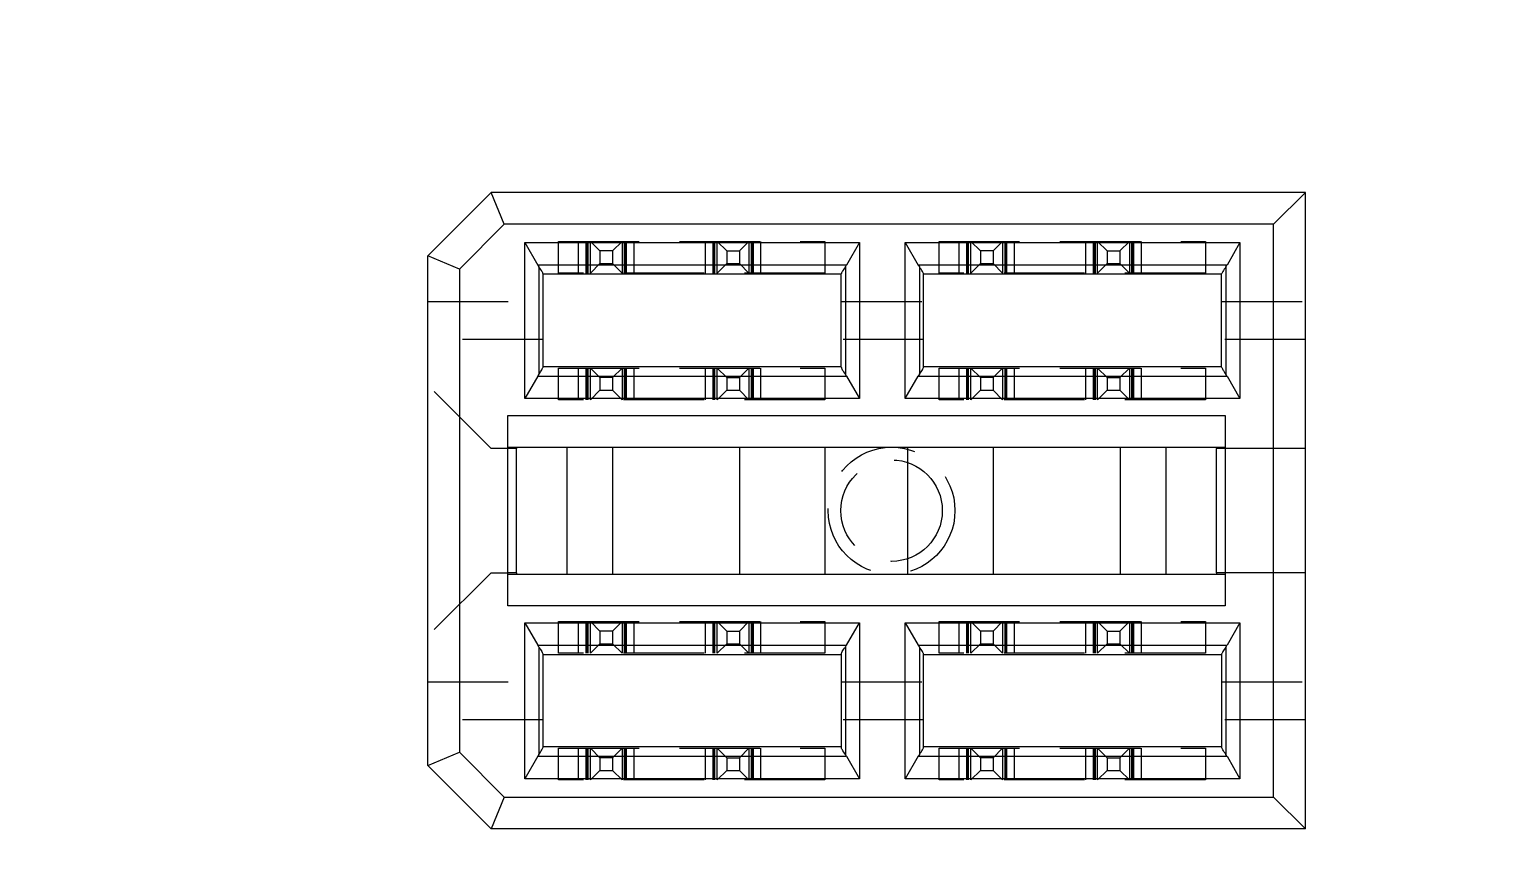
# Model space of a CAD drawing. Header units: millimetres. Extents: x -64 to 530, y -86 to 334.
# Drawn here: x 91.24 to 114.57, y 206.79 to 219.68 of the extents above; entities that cross this region are included whole.
import ezdxf

# ---------------------------------------------------------------- set-up
doc = ezdxf.new("R2010")
doc.units = ezdxf.units.MM
doc.header["$PDSIZE"] = -1
doc.linetypes.add('HIDDEN', pattern=[1.905, 1.27, -0.635])
doc.dimstyles.new('ISO-25', dxfattribs={"dimtxt": 2.5, "dimasz": 2.5, "dimexe": 1.25, "dimexo": 0.625, "dimtad": 1, "dimtxsty": 'Standard', "dimcen": 2.5, "dimadec": 0, "dimazin": 0, "dimtfac": 1, "dimtmove": 0, "dimatfit": 3, "dimfxl": 0, "dimarcsym": 0})

# ---------------------------------------------------------------- blocks, each defined once
blk = doc.blocks.new('*D35')
at = {"color": 0, "lineweight": -2}
for p, q in [((437.684, 297.079), (437.684, 315.579)), ((431.8, 293.079), (437.684, 297.079)), ((431.8, 279.9), (431.8, 293.079))]:
    blk.add_line(p, q, dxfattribs=at)
at = {"layer": 'Defpoints', "color": 0}
for p in [(437.684, 301.079), (431.8, 279.4), (0, 0)]:
    blk.add_point(p, dxfattribs=at)
at = {"color": 0, "insert": (435.434, 308.579), "char_height": 3, "attachment_point": 5, "rotation": 90}
blk.add_mtext('431,80', dxfattribs=at)
blk = doc.blocks.new('*D37')
at = {"color": 0, "lineweight": -2}
for p, q in [((135.317, 293.03), (135.317, 311.53)), ((135.9, 289.03), (135.317, 293.03)), ((135.9, 279.97), (135.9, 289.03))]:
    blk.add_line(p, q, dxfattribs=at)
at = {"layer": 'Defpoints', "color": 0}
for p in [(135.317, 297.03), (135.9, 279.47), (0, 0)]:
    blk.add_point(p, dxfattribs=at)
at = {"color": 0, "insert": (133.067, 304.53), "char_height": 3, "attachment_point": 5, "rotation": 90}
blk.add_mtext('135,90', dxfattribs=at)
blk = doc.blocks.new('*D38')
at = {"color": 0, "lineweight": -2}
for p, q in [((162.289, 289.755), (162.289, 308.755)), ((165.75, 285.755), (162.289, 289.755)), ((165.75, 274.9), (165.75, 285.755))]:
    blk.add_line(p, q, dxfattribs=at)
at = {"layer": 'Defpoints', "color": 0}
for p in [(162.289, 293.755), (165.75, 274.4), (0, 0)]:
    blk.add_point(p, dxfattribs=at)
at = {"color": 0, "insert": (160.039, 301.505), "char_height": 3, "attachment_point": 5, "rotation": 90}
blk.add_mtext('165,75', dxfattribs=at)
blk = doc.blocks.new('*D39')
at = {"color": 0, "lineweight": -2}
for p, q in [((125.6, 265.32), (129.1, 265.32)), ((129.1, 265.32), (130.828, 263.455)), ((130.828, 263.455), (150.828, 263.455))]:
    blk.add_line(p, q, dxfattribs=at)
at = {"layer": 'Defpoints', "color": 0}
for p in [(125.1, 265.32), (134.828, 263.455), (0, 0)]:
    blk.add_point(p, dxfattribs=at)
at = {"color": 0, "insert": (143.078, 265.705), "char_height": 3, "attachment_point": 5}
blk.add_mtext('265,32', dxfattribs=at)
blk = doc.blocks.new('*D40')
at = {"color": 0, "lineweight": -2}
for p, q in [((118.77, 293.984), (118.77, 311.484)), ((125.1, 289.984), (118.77, 293.984)), ((125.1, 265.82), (125.1, 289.984))]:
    blk.add_line(p, q, dxfattribs=at)
at = {"layer": 'Defpoints', "color": 0}
for p in [(118.77, 297.984), (125.1, 265.32), (0, 0)]:
    blk.add_point(p, dxfattribs=at)
at = {"color": 0, "insert": (116.52, 304.984), "char_height": 3, "attachment_point": 5, "rotation": 90}
blk.add_mtext('125,10', dxfattribs=at)
blk = doc.blocks.new('*D41')
at = {"color": 0, "lineweight": -2}
for p, q in [((191.371, 292.073), (191.371, 310.573)), ((199.07, 288.073), (191.371, 292.073)), ((199.07, 265.82), (199.07, 288.073))]:
    blk.add_line(p, q, dxfattribs=at)
at = {"layer": 'Defpoints', "color": 0}
for p in [(191.371, 296.073), (199.07, 265.32), (0, 0)]:
    blk.add_point(p, dxfattribs=at)
at = {"color": 0, "insert": (189.121, 303.573), "char_height": 3, "attachment_point": 5, "rotation": 90}
blk.add_mtext('199,07', dxfattribs=at)
blk = doc.blocks.new('*D42')
at = {"color": 0, "lineweight": -2}
for p, q in [((193.497, 265.32), (189.497, 263.066)), ((198.57, 265.32), (193.497, 265.32)), ((189.497, 263.066), (169.497, 263.066))]:
    blk.add_line(p, q, dxfattribs=at)
at = {"layer": 'Defpoints', "color": 0}
for p in [(199.07, 265.32), (185.497, 263.066), (0, 0)]:
    blk.add_point(p, dxfattribs=at)
at = {"color": 0, "insert": (177.247, 265.316), "char_height": 3, "attachment_point": 5}
blk.add_mtext('265,32', dxfattribs=at)
blk = doc.blocks.new('*D43')
at = {"color": 0, "lineweight": -2}
for p, q in [((280.31, 293.54), (280.31, 313.54)), ((285.75, 289.54), (280.31, 293.54)), ((285.75, 274.9), (285.75, 289.54))]:
    blk.add_line(p, q, dxfattribs=at)
at = {"layer": 'Defpoints', "color": 0}
for p in [(280.31, 297.54), (285.75, 274.4), (0, 0)]:
    blk.add_point(p, dxfattribs=at)
at = {"color": 0, "insert": (278.06, 305.79), "char_height": 3, "attachment_point": 5, "rotation": 90}
blk.add_mtext('285,75', dxfattribs=at)
blk = doc.blocks.new('*D44')
at = {"color": 0, "lineweight": -2}
for p, q in [((298.633, 293.447), (298.633, 312.947)), ((293.9, 289.447), (298.633, 293.447)), ((293.9, 279.9), (293.9, 289.447))]:
    blk.add_line(p, q, dxfattribs=at)
at = {"layer": 'Defpoints', "color": 0}
for p in [(298.633, 297.447), (293.9, 279.4), (0, 0)]:
    blk.add_point(p, dxfattribs=at)
at = {"color": 0, "insert": (296.383, 305.447), "char_height": 3, "attachment_point": 5, "rotation": 90}
blk.add_mtext('293,90', dxfattribs=at)
blk = doc.blocks.new('*D45')
at = {"color": 0, "lineweight": -2}
blk.add_line((285.25, 274.4), (252.388, 274.4), dxfattribs=at)
at = {"layer": 'Defpoints', "color": 0}
for p in [(267.888, 274.4), (285.75, 274.4), (0, 0)]:
    blk.add_point(p, dxfattribs=at)
at = {"color": 0, "insert": (259.888, 276.65), "char_height": 3, "attachment_point": 5}
blk.add_mtext('274,40', dxfattribs=at)
blk = doc.blocks.new('*D46')
at = {"color": 0, "lineweight": -2}
for p, q in [((273.06, 264.82), (273.06, 254.53)), ((273.06, 254.53), (277.95, 250.53)), ((277.95, 250.53), (277.95, 231.03))]:
    blk.add_line(p, q, dxfattribs=at)
at = {"layer": 'Defpoints', "color": 0}
for p in [(273.06, 265.32), (277.95, 246.53), (0, 0)]:
    blk.add_point(p, dxfattribs=at)
at = {"color": 0, "insert": (275.7, 238.53), "char_height": 3, "attachment_point": 5, "rotation": 90}
blk.add_mtext('273,06', dxfattribs=at)
blk = doc.blocks.new('*D47')
at = {"color": 0, "lineweight": -2}
for p, q in [((260.93, 266.76), (240.93, 266.76)), ((264.93, 265.32), (260.93, 266.76)), ((272.56, 265.32), (264.93, 265.32))]:
    blk.add_line(p, q, dxfattribs=at)
at = {"layer": 'Defpoints', "color": 0}
for p in [(256.93, 266.76), (273.06, 265.32), (0, 0)]:
    blk.add_point(p, dxfattribs=at)
at = {"color": 0, "insert": (248.68, 269.01), "char_height": 3, "attachment_point": 5}
blk.add_mtext('265,32', dxfattribs=at)
blk = doc.blocks.new('*D48')
at = {"color": 0, "lineweight": -2}
for p, q in [((355.301, 295.339), (355.301, 315.339)), ((359.73, 291.339), (355.301, 295.339)), ((359.73, 265.82), (359.73, 291.339))]:
    blk.add_line(p, q, dxfattribs=at)
at = {"layer": 'Defpoints', "color": 0}
for p in [(355.301, 299.339), (359.73, 265.32), (0, 0)]:
    blk.add_point(p, dxfattribs=at)
at = {"color": 0, "insert": (353.051, 307.589), "char_height": 3, "attachment_point": 5, "rotation": 90}
blk.add_mtext('359,73', dxfattribs=at)
blk = doc.blocks.new('*D49')
at = {"color": 0, "lineweight": -2}
for p, q in [((349.375, 265.32), (345.375, 260.541)), ((359.23, 265.32), (349.375, 265.32)), ((345.375, 260.541), (325.375, 260.541))]:
    blk.add_line(p, q, dxfattribs=at)
at = {"layer": 'Defpoints', "color": 0}
for p in [(359.73, 265.32), (341.375, 260.541), (0, 0)]:
    blk.add_point(p, dxfattribs=at)
at = {"color": 0, "insert": (333.125, 262.791), "char_height": 3, "attachment_point": 5}
blk.add_mtext('265,32', dxfattribs=at)
blk = doc.blocks.new('*D50')
at = {"color": 0, "lineweight": -2}
for p, q in [((411.281, 297.743), (411.281, 316.243)), ((415.9, 293.743), (411.281, 297.743)), ((415.9, 279.97), (415.9, 293.743))]:
    blk.add_line(p, q, dxfattribs=at)
at = {"layer": 'Defpoints', "color": 0}
for p in [(411.281, 301.743), (415.9, 279.47), (0, 0)]:
    blk.add_point(p, dxfattribs=at)
at = {"color": 0, "insert": (409.031, 309.243), "char_height": 3, "attachment_point": 5, "rotation": 90}
blk.add_mtext('415,90', dxfattribs=at)
blk = doc.blocks.new('*D51')
at = {"color": 0, "lineweight": -2}
for p, q in [((441.42, 274.4), (445.42, 275.871)), ((445.42, 275.871), (464.92, 275.871)), ((425.95, 274.4), (441.42, 274.4))]:
    blk.add_line(p, q, dxfattribs=at)
at = {"layer": 'Defpoints', "color": 0}
for p in [(449.42, 275.871), (425.45, 274.4), (0, 0)]:
    blk.add_point(p, dxfattribs=at)
at = {"color": 0, "insert": (457.42, 278.121), "char_height": 3, "attachment_point": 5}
blk.add_mtext('274,40', dxfattribs=at)
blk = doc.blocks.new('*D52')
at = {"color": 0, "lineweight": -2}
for p, q in [((423.283, 294.998), (423.283, 314.998)), ((425.45, 290.998), (423.283, 294.998)), ((425.45, 274.9), (425.45, 290.998))]:
    blk.add_line(p, q, dxfattribs=at)
at = {"layer": 'Defpoints', "color": 0}
for p in [(423.283, 298.998), (425.45, 274.4), (0, 0)]:
    blk.add_point(p, dxfattribs=at)
at = {"color": 0, "insert": (421.033, 307.248), "char_height": 3, "attachment_point": 5, "rotation": 90}
blk.add_mtext('425,45', dxfattribs=at)
blk = doc.blocks.new('*D56')
at = {"color": 0, "lineweight": -2}
for p, q in [((437.803, 215.414), (437.803, 235.414)), ((425.43, 211.414), (437.803, 215.414)), ((425.43, 198.55), (425.43, 211.414))]:
    blk.add_line(p, q, dxfattribs=at)
at = {"layer": 'Defpoints', "color": 0}
for p in [(437.803, 219.414), (425.43, 198.05), (0, 0)]:
    blk.add_point(p, dxfattribs=at)
at = {"color": 0, "insert": (435.553, 227.664), "char_height": 3, "attachment_point": 5, "rotation": 90}
blk.add_mtext('425,43', dxfattribs=at)
blk = doc.blocks.new('*D73')
at = {"color": 0, "lineweight": -2}
for p, q in [((142.392, 292.375), (142.392, 310.875)), ((139.399, 288.375), (142.392, 292.375)), ((139.399, 279.9), (139.399, 288.375))]:
    blk.add_line(p, q, dxfattribs=at)
at = {"layer": 'Defpoints', "color": 0}
for p in [(142.392, 296.375), (139.399, 279.4), (0, 0)]:
    blk.add_point(p, dxfattribs=at)
at = {"color": 0, "insert": (140.142, 303.875), "char_height": 3, "attachment_point": 5, "rotation": 90}
blk.add_mtext('139,40', dxfattribs=at)
blk = doc.blocks.new('*D74')
at = {"color": 0, "lineweight": -2}
for p, q in [((127.722, 293.03), (127.722, 311.53)), ((132.401, 289.03), (127.722, 293.03)), ((132.401, 279.9), (132.401, 289.03))]:
    blk.add_line(p, q, dxfattribs=at)
at = {"layer": 'Defpoints', "color": 0}
for p in [(127.722, 297.03), (132.401, 279.4), (0, 0)]:
    blk.add_point(p, dxfattribs=at)
at = {"color": 0, "insert": (125.472, 304.53), "char_height": 3, "attachment_point": 5, "rotation": 90}
blk.add_mtext('132,40', dxfattribs=at)
blk = doc.blocks.new('*D75')
at = {"color": 0, "lineweight": -2}
for p, q in [((288.794, 294.16), (288.794, 313.16)), ((290.401, 290.16), (288.794, 294.16)), ((290.401, 279.9), (290.401, 290.16))]:
    blk.add_line(p, q, dxfattribs=at)
at = {"layer": 'Defpoints', "color": 0}
for p in [(288.794, 298.16), (290.401, 279.4), (0, 0)]:
    blk.add_point(p, dxfattribs=at)
at = {"color": 0, "insert": (286.544, 305.91), "char_height": 3, "attachment_point": 5, "rotation": 90}
blk.add_mtext('290,40', dxfattribs=at)
blk = doc.blocks.new('*D76')
at = {"color": 0, "lineweight": -2}
for p, q in [((306.252, 292.611), (306.252, 312.111)), ((297.399, 288.611), (306.252, 292.611)), ((297.399, 279.9), (297.399, 288.611))]:
    blk.add_line(p, q, dxfattribs=at)
at = {"layer": 'Defpoints', "color": 0}
for p in [(306.252, 296.611), (297.399, 279.4), (0, 0)]:
    blk.add_point(p, dxfattribs=at)
at = {"color": 0, "insert": (304.002, 304.611), "char_height": 3, "attachment_point": 5, "rotation": 90}
blk.add_mtext('297,40', dxfattribs=at)
blk = doc.blocks.new('*D77')
at = {"color": 0, "lineweight": -2}
for p, q in [((404.526, 297.682), (404.526, 316.182)), ((412.401, 293.682), (404.526, 297.682)), ((412.401, 279.9), (412.401, 293.682))]:
    blk.add_line(p, q, dxfattribs=at)
at = {"layer": 'Defpoints', "color": 0}
for p in [(404.526, 301.682), (412.401, 279.4), (0, 0)]:
    blk.add_point(p, dxfattribs=at)
at = {"color": 0, "insert": (402.276, 309.182), "char_height": 3, "attachment_point": 5, "rotation": 90}
blk.add_mtext('412,40', dxfattribs=at)
blk = doc.blocks.new('*D78')
at = {"color": 0, "lineweight": -2}
for p, q in [((417.265, 297.291), (417.265, 315.791)), ((419.399, 293.291), (417.265, 297.291)), ((419.399, 279.9), (419.399, 293.291))]:
    blk.add_line(p, q, dxfattribs=at)
at = {"layer": 'Defpoints', "color": 0}
for p in [(417.265, 301.291), (419.399, 279.4), (0, 0)]:
    blk.add_point(p, dxfattribs=at)
at = {"color": 0, "insert": (415.015, 308.791), "char_height": 3, "attachment_point": 5, "rotation": 90}
blk.add_mtext('419,40', dxfattribs=at)
blk = doc.blocks.new('*D118')
at = {"color": 0, "lineweight": -2}
for p, q in [((389.587, 199.576), (389.587, 219.576)), ((394.242, 195.576), (389.587, 199.576)), ((394.242, 191.725), (394.242, 195.576))]:
    blk.add_line(p, q, dxfattribs=at)
at = {"layer": 'Defpoints', "color": 0}
for p in [(389.587, 203.576), (394.242, 191.225), (0, 0)]:
    blk.add_point(p, dxfattribs=at)
at = {"color": 0, "insert": (387.337, 211.826), "char_height": 3, "attachment_point": 5, "rotation": 90}
blk.add_mtext('394,24', dxfattribs=at)
blk = doc.blocks.new('*D119')
at = {"color": 0, "lineweight": -2}
for p, q in [((393.843, 235.159), (393.843, 254.159)), ((396, 231.159), (393.843, 235.159)), ((396, 225.095), (396, 231.159))]:
    blk.add_line(p, q, dxfattribs=at)
at = {"layer": 'Defpoints', "color": 0}
for p in [(393.843, 239.159), (396, 224.595), (0, 0)]:
    blk.add_point(p, dxfattribs=at)
at = {"color": 0, "insert": (391.593, 246.909), "char_height": 3, "attachment_point": 5, "rotation": 90}
blk.add_mtext('396,00', dxfattribs=at)
blk = doc.blocks.new('*D120')
at = {"color": 0, "lineweight": -2}
for p, q in [((372.602, 236.309), (372.602, 255.809)), ((373.5, 232.309), (372.602, 236.309)), ((373.5, 225.095), (373.5, 232.309))]:
    blk.add_line(p, q, dxfattribs=at)
at = {"layer": 'Defpoints', "color": 0}
for p in [(372.602, 240.309), (373.5, 224.595), (0, 0)]:
    blk.add_point(p, dxfattribs=at)
at = {"color": 0, "insert": (370.352, 248.309), "char_height": 3, "attachment_point": 5, "rotation": 90}
blk.add_mtext('373,50', dxfattribs=at)
blk = doc.blocks.new('*D121')
at = {"color": 0, "lineweight": -2}
for p, q in [((345.579, 237.414), (345.579, 256.414)), ((349.175, 233.414), (345.579, 237.414)), ((349.175, 225.095), (349.175, 233.414))]:
    blk.add_line(p, q, dxfattribs=at)
at = {"layer": 'Defpoints', "color": 0}
for p in [(345.579, 241.414), (349.175, 224.595), (0, 0)]:
    blk.add_point(p, dxfattribs=at)
at = {"color": 0, "insert": (343.329, 249.164), "char_height": 3, "attachment_point": 5, "rotation": 90}
blk.add_mtext('349,18', dxfattribs=at)
blk = doc.blocks.new('*D122')
at = {"color": 0, "lineweight": -2}
for p, q in [((325.674, 236.995), (325.674, 256.995)), ((328.855, 232.995), (325.674, 236.995)), ((328.855, 225.095), (328.855, 232.995))]:
    blk.add_line(p, q, dxfattribs=at)
at = {"layer": 'Defpoints', "color": 0}
for p in [(325.674, 240.995), (328.855, 224.595), (0, 0)]:
    blk.add_point(p, dxfattribs=at)
at = {"color": 0, "insert": (323.424, 249.245), "char_height": 3, "attachment_point": 5, "rotation": 90}
blk.add_mtext('328,86', dxfattribs=at)
blk = doc.blocks.new('*D123')
at = {"color": 0, "lineweight": -2}
for p, q in [((304.85, 235.076), (304.85, 254.576)), ((308.535, 231.076), (304.85, 235.076)), ((308.535, 225.095), (308.535, 231.076))]:
    blk.add_line(p, q, dxfattribs=at)
at = {"layer": 'Defpoints', "color": 0}
for p in [(304.85, 239.076), (308.535, 224.595), (0, 0)]:
    blk.add_point(p, dxfattribs=at)
at = {"color": 0, "insert": (302.6, 247.076), "char_height": 3, "attachment_point": 5, "rotation": 90}
blk.add_mtext('308,54', dxfattribs=at)
blk = doc.blocks.new('*D124')
at = {"color": 0, "lineweight": -2}
for p, q in [((286.103, 233.369), (286.103, 253.369)), ((288.215, 229.369), (286.103, 233.369)), ((288.215, 225.095), (288.215, 229.369))]:
    blk.add_line(p, q, dxfattribs=at)
at = {"layer": 'Defpoints', "color": 0}
for p in [(286.103, 237.369), (288.215, 224.595), (0, 0)]:
    blk.add_point(p, dxfattribs=at)
at = {"color": 0, "insert": (283.853, 245.619), "char_height": 3, "attachment_point": 5, "rotation": 90}
blk.add_mtext('288,22', dxfattribs=at)
blk = doc.blocks.new('*D125')
at = {"color": 0, "lineweight": -2}
for p, q in [((263.907, 234.454), (263.907, 253.954)), ((267.895, 230.454), (263.907, 234.454)), ((267.895, 225.095), (267.895, 230.454))]:
    blk.add_line(p, q, dxfattribs=at)
at = {"layer": 'Defpoints', "color": 0}
for p in [(263.907, 238.454), (267.895, 224.595), (0, 0)]:
    blk.add_point(p, dxfattribs=at)
at = {"color": 0, "insert": (261.657, 246.454), "char_height": 3, "attachment_point": 5, "rotation": 90}
blk.add_mtext('267,90', dxfattribs=at)
blk = doc.blocks.new('*D126')
at = {"color": 0, "lineweight": -2}
for p, q in [((243.782, 232.451), (243.782, 252.451)), ((247.575, 228.595), (243.782, 232.451)), ((247.575, 225.095), (247.575, 228.595))]:
    blk.add_line(p, q, dxfattribs=at)
at = {"layer": 'Defpoints', "color": 0}
for p in [(243.782, 236.451), (247.575, 224.595), (0, 0)]:
    blk.add_point(p, dxfattribs=at)
at = {"color": 0, "insert": (241.532, 244.701), "char_height": 3, "attachment_point": 5, "rotation": 90}
blk.add_mtext('247,58', dxfattribs=at)
blk = doc.blocks.new('*D127')
at = {"color": 0, "lineweight": -2}
for p, q in [((222.023, 234.703), (222.023, 254.703)), ((227.255, 230.703), (222.023, 234.703)), ((227.255, 225.095), (227.255, 230.703))]:
    blk.add_line(p, q, dxfattribs=at)
at = {"layer": 'Defpoints', "color": 0}
for p in [(222.023, 238.703), (227.255, 224.595), (0, 0)]:
    blk.add_point(p, dxfattribs=at)
at = {"color": 0, "insert": (219.773, 246.953), "char_height": 3, "attachment_point": 5, "rotation": 90}
blk.add_mtext('227,26', dxfattribs=at)
blk = doc.blocks.new('*D128')
at = {"color": 0, "lineweight": -2}
for p, q in [((203.028, 233.99), (203.028, 253.49)), ((206.946, 229.99), (203.028, 233.99)), ((206.946, 225.095), (206.946, 229.99))]:
    blk.add_line(p, q, dxfattribs=at)
at = {"layer": 'Defpoints', "color": 0}
for p in [(203.028, 237.99), (206.946, 224.595), (0, 0)]:
    blk.add_point(p, dxfattribs=at)
at = {"color": 0, "insert": (200.778, 245.99), "char_height": 3, "attachment_point": 5, "rotation": 90}
blk.add_mtext('206,95', dxfattribs=at)
blk = doc.blocks.new('*D129')
at = {"color": 0, "lineweight": -2}
for p, q in [((182.809, 235.614), (182.809, 254.614)), ((186.615, 231.614), (182.809, 235.614)), ((186.615, 225.095), (186.615, 231.614))]:
    blk.add_line(p, q, dxfattribs=at)
at = {"layer": 'Defpoints', "color": 0}
for p in [(182.809, 239.614), (186.615, 224.595), (0, 0)]:
    blk.add_point(p, dxfattribs=at)
at = {"color": 0, "insert": (180.559, 247.364), "char_height": 3, "attachment_point": 5, "rotation": 90}
blk.add_mtext('186,62', dxfattribs=at)
blk = doc.blocks.new('*D130')
at = {"color": 0, "lineweight": -2}
for p, q in [((163.921, 235.803), (163.921, 254.303)), ((166.295, 231.803), (163.921, 235.803)), ((166.295, 225.095), (166.295, 231.803))]:
    blk.add_line(p, q, dxfattribs=at)
at = {"layer": 'Defpoints', "color": 0}
for p in [(163.921, 239.803), (166.295, 224.595), (0, 0)]:
    blk.add_point(p, dxfattribs=at)
at = {"color": 0, "insert": (161.671, 247.303), "char_height": 3, "attachment_point": 5, "rotation": 90}
blk.add_mtext('166,30', dxfattribs=at)
blk = doc.blocks.new('*D131')
at = {"color": 0, "lineweight": -2}
for p, q in [((142.732, 235.75), (142.732, 254.75)), ((145.975, 231.75), (142.732, 235.75)), ((145.975, 225.095), (145.975, 231.75))]:
    blk.add_line(p, q, dxfattribs=at)
at = {"layer": 'Defpoints', "color": 0}
for p in [(142.732, 239.75), (145.975, 224.595), (0, 0)]:
    blk.add_point(p, dxfattribs=at)
at = {"color": 0, "insert": (140.482, 247.5), "char_height": 3, "attachment_point": 5, "rotation": 90}
blk.add_mtext('145,98', dxfattribs=at)
blk = doc.blocks.new('*D132')
at = {"color": 0, "lineweight": -2}
for p, q in [((123.609, 234.366), (123.609, 253.366)), ((125.655, 230.366), (123.609, 234.366)), ((125.655, 225.095), (125.655, 230.366))]:
    blk.add_line(p, q, dxfattribs=at)
at = {"layer": 'Defpoints', "color": 0}
for p in [(123.609, 238.366), (125.655, 224.595), (0, 0)]:
    blk.add_point(p, dxfattribs=at)
at = {"color": 0, "insert": (121.359, 246.116), "char_height": 3, "attachment_point": 5, "rotation": 90}
blk.add_mtext('125,66', dxfattribs=at)
blk = doc.blocks.new('*D133')
at = {"color": 0, "lineweight": -2}
for p, q in [((101.965, 233.775), (101.965, 252.275)), ((105.335, 229.775), (101.965, 233.775)), ((105.335, 225.095), (105.335, 229.775))]:
    blk.add_line(p, q, dxfattribs=at)
at = {"layer": 'Defpoints', "color": 0}
for p in [(101.965, 237.775), (105.335, 224.595), (0, 0)]:
    blk.add_point(p, dxfattribs=at)
at = {"color": 0, "insert": (99.715, 245.275), "char_height": 3, "attachment_point": 5, "rotation": 90}
blk.add_mtext('105,34', dxfattribs=at)
blk = doc.blocks.new('*D142')
at = {"color": 0, "lineweight": -2}
for p, q in [((401.115, 224.595), (405.115, 228.426)), ((405.115, 228.426), (425.115, 228.426)), ((396.5, 224.595), (401.115, 224.595))]:
    blk.add_line(p, q, dxfattribs=at)
at = {"layer": 'Defpoints', "color": 0}
for p in [(409.115, 228.426), (396, 224.595), (0, 0)]:
    blk.add_point(p, dxfattribs=at)
at = {"color": 0, "insert": (417.365, 230.676), "char_height": 3, "attachment_point": 5}
blk.add_mtext('224,59', dxfattribs=at)
blk = doc.blocks.new('*D143')
at = {"color": 0, "lineweight": -2}
blk.add_line((166.25, 274.4), (193.07, 274.4), dxfattribs=at)
at = {"layer": 'Defpoints', "color": 0}
for p in [(165.75, 274.4), (177.57, 274.4), (0, 0)]:
    blk.add_point(p, dxfattribs=at)
at = {"color": 0, "insert": (185.57, 276.65), "char_height": 3, "attachment_point": 5}
blk.add_mtext('274,40', dxfattribs=at)

msp = doc.modelspace()

# ---------------------------------------------------------------- linework, layer by layer
at = {"color": 7, "linetype": 'Continuous', "lineweight": 15}
for p, q in [((98.515, 217.11), (97.515, 216.11)), ((98.722, 216.61), (98.515, 217.11)), ((111.355, 217.11), (98.515, 217.11)), ((111.355, 217.11), (110.855, 216.61)), ((111.355, 207.07), (111.355, 217.11)), ((98.015, 215.903), (98.722, 216.61)), ((110.855, 216.61), (98.722, 216.61)), ((110.855, 207.57), (110.855, 216.61)), ((99.046, 213.86), (99.046, 216.32)), ((99.046, 216.32), (99.25, 215.966)), ((99.046, 216.32), (104.324, 216.32)), ((104.324, 216.32), (104.12, 215.966)), ((104.324, 216.32), (104.324, 213.86)), ((105.046, 216.32), (110.324, 216.32)), ((105.046, 213.86), (105.046, 216.32)), ((105.046, 216.32), (105.25, 215.966)), ((110.324, 216.32), (110.12, 215.966)), ((110.324, 216.32), (110.324, 213.86)), ((97.515, 208.07), (97.515, 216.11)), ((98.015, 215.903), (97.515, 216.11)), ((98.015, 215.903), (98.015, 208.277)), ((104.12, 215.966), (99.25, 215.966)), ((99.268, 215.938), (99.268, 214.242)), ((104.102, 215.938), (104.102, 214.242)), ((110.12, 215.966), (105.25, 215.966)), ((105.268, 215.938), (105.268, 214.242)), ((110.102, 215.938), (110.102, 214.242)), ((99.335, 214.355), (99.335, 215.825)), ((104.035, 215.82), (99.335, 215.82)), ((104.035, 214.355), (104.035, 215.825)), ((105.335, 214.355), (105.335, 215.825)), ((110.035, 215.82), (105.335, 215.82)), ((110.035, 214.355), (110.035, 215.825)), ((104.035, 214.36), (99.335, 214.36)), ((110.035, 214.36), (105.335, 214.36)), ((99.25, 214.214), (99.046, 213.86)), ((99.25, 214.214), (104.12, 214.214)), ((104.12, 214.214), (104.324, 213.86)), ((105.046, 213.86), (105.25, 214.214)), ((105.25, 214.214), (110.12, 214.214)), ((110.12, 214.214), (110.324, 213.86)), ((104.324, 213.86), (99.046, 213.86)), ((110.324, 213.86), (105.046, 213.86)), ((98.779, 213.59), (110.091, 213.59)), ((98.779, 210.59), (98.779, 213.59)), ((110.091, 213.59), (110.091, 210.59)), ((98.779, 213.09), (110.091, 213.09)), ((98.915, 213.07), (98.779, 213.07)), ((98.915, 213.09), (98.915, 213.07)), ((98.915, 211.11), (98.915, 213.07)), ((99.715, 211.09), (99.715, 213.09)), ((100.435, 211.09), (100.435, 213.09)), ((102.435, 211.09), (102.435, 213.09)), ((103.785, 211.09), (103.785, 213.09)), ((105.085, 211.09), (105.085, 213.09)), ((106.435, 211.09), (106.435, 213.09)), ((108.435, 213.09), (108.435, 211.09)), ((109.155, 213.09), (109.155, 211.09)), ((109.955, 213.09), (109.955, 213.07)), ((110.091, 213.07), (109.955, 213.07)), ((109.955, 211.11), (109.955, 213.07)), ((98.915, 211.11), (98.779, 211.11)), ((98.779, 211.09), (110.091, 211.09)), ((98.915, 211.11), (98.915, 211.09)), ((109.955, 211.11), (109.955, 211.09)), ((110.091, 211.11), (109.955, 211.11)), ((110.091, 210.59), (98.779, 210.59)), ((99.046, 210.32), (104.324, 210.32)), ((99.046, 207.86), (99.046, 210.32)), ((99.046, 210.32), (99.25, 209.966)), ((104.12, 209.966), (104.324, 210.32)), ((104.324, 210.32), (104.324, 207.86)), ((105.046, 210.32), (110.324, 210.32)), ((105.046, 207.86), (105.046, 210.32)), ((105.046, 210.32), (105.25, 209.966)), ((110.324, 210.32), (110.12, 209.966)), ((110.324, 210.32), (110.324, 207.86)), ((99.25, 209.966), (104.12, 209.966)), ((99.268, 209.938), (99.268, 208.242)), ((99.335, 208.355), (99.335, 209.825)), ((99.335, 209.82), (104.035, 209.82)), ((104.035, 209.825), (104.035, 208.355)), ((104.102, 209.938), (104.102, 208.242)), ((105.25, 209.966), (110.12, 209.966)), ((105.268, 209.938), (105.268, 208.242)), ((105.335, 208.355), (105.335, 209.825)), ((105.335, 209.82), (110.035, 209.82)), ((110.035, 209.825), (110.035, 208.355)), ((110.102, 209.938), (110.102, 208.242)), ((97.515, 208.07), (98.015, 208.277)), ((98.015, 208.277), (98.722, 207.57)), ((99.25, 208.214), (99.046, 207.86)), ((99.25, 208.214), (104.12, 208.214)), ((104.035, 208.36), (99.335, 208.36)), ((104.12, 208.214), (104.324, 207.86)), ((105.25, 208.214), (105.046, 207.86)), ((105.25, 208.214), (110.12, 208.214)), ((110.035, 208.36), (105.335, 208.36)), ((110.12, 208.214), (110.324, 207.86)), ((98.515, 207.07), (97.515, 208.07)), ((104.324, 207.86), (99.046, 207.86)), ((110.324, 207.86), (105.046, 207.86)), ((98.722, 207.57), (98.515, 207.07)), ((98.722, 207.57), (110.855, 207.57)), ((111.355, 207.07), (110.855, 207.57)), ((111.355, 207.07), (98.515, 207.07))]:
    msp.add_line(p, q, dxfattribs=at)
at = {"color": 7, "linetype": 'HIDDEN', "lineweight": 0}
for p, q in [((99.58, 215.84), (99.58, 216.34)), ((99.58, 216.34), (103.78, 216.34)), ((99.89, 216.34), (99.89, 215.84)), ((99.895, 215.84), (99.895, 216.34)), ((100.015, 215.84), (100.015, 216.34)), ((100.016, 216.34), (100.016, 215.84)), ((100.035, 216.34), (100.035, 215.84)), ((100.045, 215.84), (100.045, 216.34)), ((100.045, 215.84), (100.045, 216.34)), ((100.08, 215.84), (100.08, 216.34)), ((100.08, 216.34), (100.23, 216.19)), ((100.58, 216.34), (100.43, 216.19)), ((100.58, 216.34), (100.58, 215.84)), ((100.615, 216.34), (100.615, 215.84)), ((100.615, 216.34), (100.615, 215.84)), ((100.625, 216.34), (100.625, 215.84)), ((100.644, 215.84), (100.644, 216.34)), ((100.645, 216.34), (100.645, 215.84)), ((100.765, 216.34), (100.765, 215.84)), ((100.77, 215.84), (100.77, 216.34)), ((101.89, 216.34), (101.89, 215.84)), ((101.895, 215.84), (101.895, 216.34)), ((102.015, 215.84), (102.015, 216.34)), ((102.016, 216.34), (102.016, 215.84)), ((102.035, 216.34), (102.035, 215.84)), ((102.045, 215.84), (102.045, 216.34)), ((102.045, 215.84), (102.045, 216.34)), ((102.08, 215.84), (102.08, 216.34)), ((102.08, 216.34), (102.23, 216.19)), ((102.43, 216.19), (102.58, 216.34)), ((102.58, 216.34), (102.58, 215.84)), ((102.615, 216.34), (102.615, 215.84)), ((102.615, 216.34), (102.615, 215.84)), ((102.625, 216.34), (102.625, 215.84)), ((102.644, 215.84), (102.644, 216.34)), ((102.645, 216.34), (102.645, 215.84)), ((102.765, 216.34), (102.765, 215.84)), ((102.77, 215.84), (102.77, 216.34)), ((103.78, 216.34), (103.78, 215.84)), ((105.58, 215.84), (105.58, 216.34)), ((105.58, 216.34), (109.78, 216.34)), ((105.89, 216.34), (105.89, 215.84)), ((105.895, 215.84), (105.895, 216.34)), ((106.015, 215.84), (106.015, 216.34)), ((106.016, 216.34), (106.016, 215.84)), ((106.035, 216.34), (106.035, 215.84)), ((106.045, 215.84), (106.045, 216.34)), ((106.045, 215.84), (106.045, 216.34)), ((106.08, 215.84), (106.08, 216.34)), ((106.08, 216.34), (106.23, 216.19)), ((106.58, 216.34), (106.43, 216.19)), ((106.58, 216.34), (106.58, 215.84)), ((106.615, 216.34), (106.615, 215.84)), ((106.615, 216.34), (106.615, 215.84)), ((106.625, 216.34), (106.625, 215.84)), ((106.644, 215.84), (106.644, 216.34)), ((106.645, 216.34), (106.645, 215.84)), ((106.765, 216.34), (106.765, 215.84)), ((106.77, 215.84), (106.77, 216.34)), ((107.89, 216.34), (107.89, 215.84)), ((107.895, 215.84), (107.895, 216.34)), ((108.015, 215.84), (108.015, 216.34)), ((108.016, 216.34), (108.016, 215.84)), ((108.035, 216.34), (108.035, 215.84)), ((108.045, 215.84), (108.045, 216.34)), ((108.045, 215.84), (108.045, 216.34)), ((108.08, 215.84), (108.08, 216.34)), ((108.08, 216.34), (108.23, 216.19)), ((108.43, 216.19), (108.58, 216.34)), ((108.58, 216.34), (108.58, 215.84)), ((108.615, 216.34), (108.615, 215.84)), ((108.615, 216.34), (108.615, 215.84)), ((108.625, 216.34), (108.625, 215.84)), ((108.644, 215.84), (108.644, 216.34)), ((108.645, 216.34), (108.645, 215.84)), ((108.765, 216.34), (108.765, 215.84)), ((108.77, 215.84), (108.77, 216.34)), ((109.78, 216.34), (109.78, 215.84)), ((100.43, 216.19), (100.23, 216.19)), ((100.23, 216.19), (100.23, 215.99)), ((100.43, 216.19), (100.43, 215.99)), ((102.23, 216.19), (102.43, 216.19)), ((102.23, 216.19), (102.23, 215.99)), ((102.43, 216.19), (102.43, 215.99)), ((106.23, 216.19), (106.23, 215.99)), ((106.43, 216.19), (106.23, 216.19)), ((106.43, 216.19), (106.43, 215.99)), ((108.23, 216.19), (108.43, 216.19)), ((108.23, 216.19), (108.23, 215.99)), ((108.43, 216.19), (108.43, 215.99)), ((100.08, 215.84), (100.23, 215.99)), ((100.23, 215.99), (100.43, 215.99)), ((100.43, 215.99), (100.58, 215.84)), ((102.23, 215.99), (102.08, 215.84)), ((102.23, 215.99), (102.43, 215.99)), ((102.43, 215.99), (102.58, 215.84)), ((106.08, 215.84), (106.23, 215.99)), ((106.23, 215.99), (106.43, 215.99)), ((106.43, 215.99), (106.58, 215.84)), ((108.23, 215.99), (108.08, 215.84)), ((108.23, 215.99), (108.43, 215.99)), ((108.43, 215.99), (108.58, 215.84)), ((103.78, 215.84), (99.58, 215.84)), ((109.78, 215.84), (105.58, 215.84)), ((97.515, 215.39), (99.335, 215.39)), ((104.035, 215.39), (105.335, 215.39)), ((110.035, 215.39), (111.355, 215.39)), ((99.335, 214.79), (97.515, 214.79)), ((105.335, 214.79), (104.035, 214.79)), ((111.355, 214.79), (110.035, 214.79)), ((99.58, 213.84), (99.58, 214.34)), ((99.58, 214.34), (103.78, 214.34)), ((99.89, 214.34), (99.89, 213.84)), ((99.895, 213.84), (99.895, 214.34)), ((100.015, 213.84), (100.015, 214.34)), ((100.016, 214.34), (100.016, 213.84)), ((100.035, 214.34), (100.035, 213.84)), ((100.045, 213.84), (100.045, 214.34)), ((100.045, 213.84), (100.045, 214.34)), ((100.08, 213.84), (100.08, 214.34)), ((100.08, 214.34), (100.23, 214.19)), ((100.58, 214.34), (100.43, 214.19)), ((100.58, 214.34), (100.58, 213.84)), ((100.615, 214.34), (100.615, 213.84)), ((100.615, 214.34), (100.615, 213.84)), ((100.625, 214.34), (100.625, 213.84)), ((100.644, 213.84), (100.644, 214.34)), ((100.645, 214.34), (100.645, 213.84)), ((100.765, 214.34), (100.765, 213.84)), ((100.77, 213.84), (100.77, 214.34)), ((101.89, 214.34), (101.89, 213.84)), ((101.895, 213.84), (101.895, 214.34)), ((102.015, 213.84), (102.015, 214.34)), ((102.016, 214.34), (102.016, 213.84)), ((102.035, 214.34), (102.035, 213.84)), ((102.045, 213.84), (102.045, 214.34)), ((102.045, 213.84), (102.045, 214.34)), ((102.08, 213.84), (102.08, 214.34)), ((102.08, 214.34), (102.23, 214.19)), ((102.43, 214.19), (102.58, 214.34)), ((102.58, 214.34), (102.58, 213.84)), ((102.615, 214.34), (102.615, 213.84)), ((102.615, 214.34), (102.615, 213.84)), ((102.625, 214.34), (102.625, 213.84)), ((102.644, 213.84), (102.644, 214.34)), ((102.645, 214.34), (102.645, 213.84)), ((102.765, 214.34), (102.765, 213.84)), ((102.77, 213.84), (102.77, 214.34)), ((103.78, 214.34), (103.78, 213.84)), ((105.58, 213.84), (105.58, 214.34)), ((105.58, 214.34), (109.78, 214.34)), ((105.89, 214.34), (105.89, 213.84)), ((105.895, 213.84), (105.895, 214.34)), ((106.015, 213.84), (106.015, 214.34)), ((106.016, 214.34), (106.016, 213.84)), ((106.035, 214.34), (106.035, 213.84)), ((106.045, 213.84), (106.045, 214.34)), ((106.045, 213.84), (106.045, 214.34)), ((106.08, 213.84), (106.08, 214.34)), ((106.08, 214.34), (106.23, 214.19)), ((106.58, 214.34), (106.43, 214.19)), ((106.58, 214.34), (106.58, 213.84)), ((106.615, 214.34), (106.615, 213.84)), ((106.615, 214.34), (106.615, 213.84)), ((106.625, 214.34), (106.625, 213.84)), ((106.644, 213.84), (106.644, 214.34)), ((106.645, 214.34), (106.645, 213.84)), ((106.765, 214.34), (106.765, 213.84)), ((106.77, 213.84), (106.77, 214.34)), ((107.89, 214.34), (107.89, 213.84)), ((107.895, 213.84), (107.895, 214.34)), ((108.015, 213.84), (108.015, 214.34)), ((108.016, 214.34), (108.016, 213.84)), ((108.035, 214.34), (108.035, 213.84)), ((108.045, 213.84), (108.045, 214.34)), ((108.045, 213.84), (108.045, 214.34)), ((108.08, 213.84), (108.08, 214.34)), ((108.08, 214.34), (108.23, 214.19)), ((108.43, 214.19), (108.58, 214.34)), ((108.58, 214.34), (108.58, 213.84)), ((108.615, 214.34), (108.615, 213.84)), ((108.615, 214.34), (108.615, 213.84)), ((108.625, 214.34), (108.625, 213.84)), ((108.644, 213.84), (108.644, 214.34)), ((108.645, 214.34), (108.645, 213.84)), ((108.765, 214.34), (108.765, 213.84)), ((108.77, 213.84), (108.77, 214.34)), ((109.78, 214.34), (109.78, 213.84)), ((98.515, 213.07), (97.515, 214.07)), ((100.08, 213.84), (100.23, 213.99)), ((100.23, 214.19), (100.23, 213.99)), ((100.43, 214.19), (100.23, 214.19)), ((100.23, 213.99), (100.43, 213.99)), ((100.43, 214.19), (100.43, 213.99)), ((100.43, 213.99), (100.58, 213.84)), ((102.23, 213.99), (102.08, 213.84)), ((102.23, 214.19), (102.43, 214.19)), ((102.23, 214.19), (102.23, 213.99)), ((102.23, 213.99), (102.43, 213.99)), ((102.43, 214.19), (102.43, 213.99)), ((102.43, 213.99), (102.58, 213.84)), ((106.08, 213.84), (106.23, 213.99)), ((106.43, 214.19), (106.23, 214.19)), ((106.23, 214.19), (106.23, 213.99)), ((106.23, 213.99), (106.43, 213.99)), ((106.43, 214.19), (106.43, 213.99)), ((106.43, 213.99), (106.58, 213.84)), ((108.23, 213.99), (108.08, 213.84)), ((108.23, 214.19), (108.43, 214.19)), ((108.23, 214.19), (108.23, 213.99)), ((108.23, 213.99), (108.43, 213.99)), ((108.43, 214.19), (108.43, 213.99)), ((108.43, 213.99), (108.58, 213.84)), ((103.78, 213.84), (99.58, 213.84)), ((109.78, 213.84), (105.58, 213.84)), ((98.779, 213.07), (98.515, 213.07)), ((111.355, 213.07), (110.091, 213.07)), ((98.515, 211.11), (97.515, 210.11)), ((98.515, 211.11), (98.779, 211.11)), ((111.355, 211.11), (110.091, 211.11)), ((99.58, 209.84), (99.58, 210.34)), ((99.58, 210.34), (103.78, 210.34)), ((99.89, 210.34), (99.89, 209.84)), ((99.895, 209.84), (99.895, 210.34)), ((100.015, 209.84), (100.015, 210.34)), ((100.016, 210.34), (100.016, 209.84)), ((100.035, 210.34), (100.035, 209.84)), ((100.045, 209.84), (100.045, 210.34)), ((100.045, 209.84), (100.045, 210.34)), ((100.08, 209.84), (100.08, 210.34)), ((100.08, 210.34), (100.23, 210.19)), ((100.58, 210.34), (100.43, 210.19)), ((100.58, 210.34), (100.58, 209.84)), ((100.615, 210.34), (100.615, 209.84)), ((100.615, 210.34), (100.615, 209.84)), ((100.625, 210.34), (100.625, 209.84)), ((100.644, 209.84), (100.644, 210.34)), ((100.645, 210.34), (100.645, 209.84)), ((100.765, 210.34), (100.765, 209.84)), ((100.77, 209.84), (100.77, 210.34)), ((101.89, 210.34), (101.89, 209.84)), ((101.895, 209.84), (101.895, 210.34)), ((102.015, 209.84), (102.015, 210.34)), ((102.016, 210.34), (102.016, 209.84)), ((102.035, 210.34), (102.035, 209.84)), ((102.045, 209.84), (102.045, 210.34)), ((102.045, 209.84), (102.045, 210.34)), ((102.08, 209.84), (102.08, 210.34)), ((102.08, 210.34), (102.23, 210.19)), ((102.43, 210.19), (102.58, 210.34)), ((102.58, 210.34), (102.58, 209.84)), ((102.615, 210.34), (102.615, 209.84)), ((102.615, 210.34), (102.615, 209.84)), ((102.625, 210.34), (102.625, 209.84)), ((102.644, 209.84), (102.644, 210.34)), ((102.645, 210.34), (102.645, 209.84)), ((102.765, 210.34), (102.765, 209.84)), ((102.77, 209.84), (102.77, 210.34)), ((103.78, 210.34), (103.78, 209.84)), ((105.58, 209.84), (105.58, 210.34)), ((105.58, 210.34), (109.78, 210.34)), ((105.89, 210.34), (105.89, 209.84)), ((105.895, 209.84), (105.895, 210.34)), ((106.015, 209.84), (106.015, 210.34)), ((106.016, 210.34), (106.016, 209.84)), ((106.035, 210.34), (106.035, 209.84)), ((106.045, 209.84), (106.045, 210.34)), ((106.045, 209.84), (106.045, 210.34)), ((106.08, 209.84), (106.08, 210.34)), ((106.08, 210.34), (106.23, 210.19)), ((106.58, 210.34), (106.43, 210.19)), ((106.58, 210.34), (106.58, 209.84)), ((106.615, 210.34), (106.615, 209.84)), ((106.615, 210.34), (106.615, 209.84)), ((106.625, 210.34), (106.625, 209.84)), ((106.644, 209.84), (106.644, 210.34)), ((106.645, 210.34), (106.645, 209.84)), ((106.765, 210.34), (106.765, 209.84)), ((106.77, 209.84), (106.77, 210.34)), ((107.89, 210.34), (107.89, 209.84)), ((107.895, 209.84), (107.895, 210.34)), ((108.015, 209.84), (108.015, 210.34)), ((108.016, 210.34), (108.016, 209.84)), ((108.035, 210.34), (108.035, 209.84)), ((108.045, 209.84), (108.045, 210.34)), ((108.045, 209.84), (108.045, 210.34)), ((108.08, 209.84), (108.08, 210.34)), ((108.08, 210.34), (108.23, 210.19)), ((108.43, 210.19), (108.58, 210.34)), ((108.58, 210.34), (108.58, 209.84)), ((108.615, 210.34), (108.615, 209.84)), ((108.615, 210.34), (108.615, 209.84)), ((108.625, 210.34), (108.625, 209.84)), ((108.644, 209.84), (108.644, 210.34)), ((108.645, 210.34), (108.645, 209.84)), ((108.765, 210.34), (108.765, 209.84)), ((108.77, 209.84), (108.77, 210.34)), ((109.78, 210.34), (109.78, 209.84)), ((100.23, 210.19), (100.23, 209.99)), ((100.43, 210.19), (100.23, 210.19)), ((100.43, 210.19), (100.43, 209.99)), ((102.23, 210.19), (102.43, 210.19)), ((102.23, 210.19), (102.23, 209.99)), ((102.43, 210.19), (102.43, 209.99)), ((106.23, 210.19), (106.23, 209.99)), ((106.43, 210.19), (106.23, 210.19)), ((106.43, 210.19), (106.43, 209.99)), ((108.23, 210.19), (108.43, 210.19)), ((108.23, 210.19), (108.23, 209.99)), ((108.43, 210.19), (108.43, 209.99)), ((103.78, 209.84), (99.58, 209.84)), ((100.08, 209.84), (100.23, 209.99)), ((100.23, 209.99), (100.43, 209.99)), ((100.43, 209.99), (100.58, 209.84)), ((102.23, 209.99), (102.08, 209.84)), ((102.23, 209.99), (102.43, 209.99)), ((102.43, 209.99), (102.58, 209.84)), ((109.78, 209.84), (105.58, 209.84)), ((106.08, 209.84), (106.23, 209.99)), ((106.23, 209.99), (106.43, 209.99)), ((106.43, 209.99), (106.58, 209.84)), ((108.23, 209.99), (108.08, 209.84)), ((108.23, 209.99), (108.43, 209.99)), ((108.43, 209.99), (108.58, 209.84)), ((97.515, 209.39), (99.335, 209.39)), ((104.035, 209.39), (105.335, 209.39)), ((110.035, 209.39), (111.355, 209.39)), ((99.335, 208.79), (97.515, 208.79)), ((105.335, 208.79), (104.035, 208.79)), ((111.355, 208.79), (110.035, 208.79)), ((99.58, 207.84), (99.58, 208.34)), ((99.58, 208.34), (103.78, 208.34)), ((99.89, 208.34), (99.89, 207.84)), ((99.895, 207.84), (99.895, 208.34)), ((100.015, 207.84), (100.015, 208.34)), ((100.016, 208.34), (100.016, 207.84)), ((100.035, 208.34), (100.035, 207.84)), ((100.045, 207.84), (100.045, 208.34)), ((100.045, 207.84), (100.045, 208.34)), ((100.08, 207.84), (100.08, 208.34)), ((100.08, 208.34), (100.23, 208.19)), ((100.43, 208.19), (100.23, 208.19)), ((100.23, 208.19), (100.23, 207.99)), ((100.58, 208.34), (100.43, 208.19)), ((100.43, 208.19), (100.43, 207.99)), ((100.58, 208.34), (100.58, 207.84)), ((100.615, 208.34), (100.615, 207.84)), ((100.615, 208.34), (100.615, 207.84)), ((100.625, 208.34), (100.625, 207.84)), ((100.644, 207.84), (100.644, 208.34)), ((100.645, 208.34), (100.645, 207.84)), ((100.765, 208.34), (100.765, 207.84)), ((100.77, 207.84), (100.77, 208.34)), ((101.89, 208.34), (101.89, 207.84)), ((101.895, 207.84), (101.895, 208.34)), ((102.015, 207.84), (102.015, 208.34)), ((102.016, 208.34), (102.016, 207.84)), ((102.035, 208.34), (102.035, 207.84)), ((102.045, 207.84), (102.045, 208.34)), ((102.045, 207.84), (102.045, 208.34)), ((102.08, 207.84), (102.08, 208.34)), ((102.08, 208.34), (102.23, 208.19)), ((102.23, 208.19), (102.43, 208.19)), ((102.23, 208.19), (102.23, 207.99)), ((102.43, 208.19), (102.58, 208.34)), ((102.43, 208.19), (102.43, 207.99)), ((102.58, 208.34), (102.58, 207.84)), ((102.615, 208.34), (102.615, 207.84)), ((102.615, 208.34), (102.615, 207.84)), ((102.625, 208.34), (102.625, 207.84)), ((102.644, 207.84), (102.644, 208.34)), ((102.645, 208.34), (102.645, 207.84)), ((102.765, 208.34), (102.765, 207.84)), ((102.77, 207.84), (102.77, 208.34)), ((103.78, 208.34), (103.78, 207.84)), ((105.58, 207.84), (105.58, 208.34)), ((105.58, 208.34), (109.78, 208.34)), ((105.89, 208.34), (105.89, 207.84)), ((105.895, 207.84), (105.895, 208.34)), ((106.015, 207.84), (106.015, 208.34)), ((106.016, 208.34), (106.016, 207.84)), ((106.035, 208.34), (106.035, 207.84)), ((106.045, 207.84), (106.045, 208.34)), ((106.045, 207.84), (106.045, 208.34)), ((106.08, 207.84), (106.08, 208.34)), ((106.08, 208.34), (106.23, 208.19)), ((106.43, 208.19), (106.23, 208.19)), ((106.23, 208.19), (106.23, 207.99)), ((106.58, 208.34), (106.43, 208.19)), ((106.43, 208.19), (106.43, 207.99)), ((106.58, 208.34), (106.58, 207.84)), ((106.615, 208.34), (106.615, 207.84)), ((106.615, 208.34), (106.615, 207.84)), ((106.625, 208.34), (106.625, 207.84)), ((106.644, 207.84), (106.644, 208.34)), ((106.645, 208.34), (106.645, 207.84)), ((106.765, 208.34), (106.765, 207.84)), ((106.77, 207.84), (106.77, 208.34)), ((107.89, 208.34), (107.89, 207.84)), ((107.895, 207.84), (107.895, 208.34)), ((108.015, 207.84), (108.015, 208.34)), ((108.016, 208.34), (108.016, 207.84)), ((108.035, 208.34), (108.035, 207.84)), ((108.045, 207.84), (108.045, 208.34)), ((108.045, 207.84), (108.045, 208.34)), ((108.08, 207.84), (108.08, 208.34)), ((108.08, 208.34), (108.23, 208.19)), ((108.23, 208.19), (108.43, 208.19)), ((108.23, 208.19), (108.23, 207.99)), ((108.43, 208.19), (108.58, 208.34)), ((108.43, 208.19), (108.43, 207.99)), ((108.58, 208.34), (108.58, 207.84)), ((108.615, 208.34), (108.615, 207.84)), ((108.615, 208.34), (108.615, 207.84)), ((108.625, 208.34), (108.625, 207.84)), ((108.644, 207.84), (108.644, 208.34)), ((108.645, 208.34), (108.645, 207.84)), ((108.765, 208.34), (108.765, 207.84)), ((108.77, 207.84), (108.77, 208.34)), ((109.78, 208.34), (109.78, 207.84)), ((100.08, 207.84), (100.23, 207.99)), ((100.23, 207.99), (100.43, 207.99)), ((100.43, 207.99), (100.58, 207.84)), ((102.23, 207.99), (102.08, 207.84)), ((102.23, 207.99), (102.43, 207.99)), ((102.43, 207.99), (102.58, 207.84)), ((106.08, 207.84), (106.23, 207.99)), ((106.23, 207.99), (106.43, 207.99)), ((106.43, 207.99), (106.58, 207.84)), ((108.23, 207.99), (108.08, 207.84)), ((108.23, 207.99), (108.43, 207.99)), ((108.43, 207.99), (108.58, 207.84)), ((103.78, 207.84), (99.58, 207.84)), ((109.78, 207.84), (105.58, 207.84))]:
    msp.add_line(p, q, dxfattribs=at)
for radius in [1, 0.8]:
    msp.add_circle((104.83, 212.09), radius, dxfattribs=at)
at = {"color": 7, "linetype": 'Continuous', "lineweight": 15}
for centre, start_param, end_param in [((99.455, 216.32), 2.356194, 2.438914), ((103.915, 216.32), 3.844272, 3.926991), ((105.455, 216.32), 2.356194, 2.438914), ((109.915, 216.32), 3.844272, 3.926991), ((99.455, 213.86), 0.702679, 0.785398), ((103.915, 213.86), 5.497787, 5.580506), ((105.455, 213.86), 0.702679, 0.785398), ((109.915, 213.86), 5.497787, 5.580506), ((99.455, 210.32), 2.356194, 2.438914), ((103.915, 210.32), 3.844272, 3.926991), ((105.455, 210.32), 2.356194, 2.438914), ((109.915, 210.32), 3.844272, 3.926991), ((99.455, 207.86), 0.702679, 0.785398), ((103.915, 207.86), 5.497787, 5.580506), ((105.455, 207.86), 0.702679, 0.785398), ((109.915, 207.86), 5.497787, 5.580506)]:
    msp.add_ellipse(centre, major_axis=(0, 0.5), ratio=0.57735, start_param=start_param, end_param=end_param, dxfattribs=at)
for points, knots in [([(99.335, 215.825), (99.331, 215.836), (99.324, 215.858), (99.287, 215.911), (99.268, 215.938)], [0, 0, 0, 0, 0.493174, 1, 1, 1, 1]), ([(104.102, 215.938), (104.084, 215.912), (104.047, 215.858), (104.039, 215.836), (104.035, 215.825)], [0, 0, 0, 0, 0.497826, 1, 1, 1, 1]), ([(105.335, 215.825), (105.331, 215.836), (105.324, 215.858), (105.287, 215.911), (105.268, 215.938)], [0, 0, 0, 0, 0.493174, 1, 1, 1, 1]), ([(110.102, 215.938), (110.084, 215.912), (110.047, 215.858), (110.039, 215.836), (110.035, 215.825)], [0, 0, 0, 0, 0.497826, 1, 1, 1, 1]), ([(99.268, 214.242), (99.286, 214.268), (99.323, 214.322), (99.331, 214.344), (99.335, 214.355)], [0, 0, 0, 0, 0.497826, 1, 1, 1, 1]), ([(104.035, 214.355), (104.039, 214.344), (104.046, 214.322), (104.083, 214.269), (104.102, 214.242)], [0, 0, 0, 0, 0.493174, 1, 1, 1, 1]), ([(105.268, 214.242), (105.286, 214.268), (105.323, 214.322), (105.331, 214.344), (105.335, 214.355)], [0, 0, 0, 0, 0.497826, 1, 1, 1, 1]), ([(110.035, 214.355), (110.039, 214.344), (110.046, 214.322), (110.083, 214.269), (110.102, 214.242)], [0, 0, 0, 0, 0.493174, 1, 1, 1, 1]), ([(99.268, 209.938), (99.286, 209.912), (99.323, 209.858), (99.331, 209.836), (99.335, 209.825)], [0, 0, 0, 0, 0.497822, 1, 1, 1, 1]), ([(104.035, 209.825), (104.039, 209.836), (104.046, 209.858), (104.083, 209.911), (104.102, 209.938)], [0, 0, 0, 0, 0.493178, 1, 1, 1, 1]), ([(105.335, 209.825), (105.331, 209.836), (105.324, 209.858), (105.287, 209.911), (105.268, 209.938)], [0, 0, 0, 0, 0.493178, 1, 1, 1, 1]), ([(110.102, 209.938), (110.084, 209.912), (110.047, 209.858), (110.039, 209.836), (110.035, 209.825)], [0, 0, 0, 0, 0.497822, 1, 1, 1, 1]), ([(99.268, 208.242), (99.286, 208.268), (99.323, 208.322), (99.331, 208.344), (99.335, 208.355)], [0, 0, 0, 0, 0.497826, 1, 1, 1, 1]), ([(104.102, 208.242), (104.084, 208.268), (104.047, 208.322), (104.039, 208.344), (104.035, 208.355)], [0, 0, 0, 0, 0.497826, 1, 1, 1, 1]), ([(105.268, 208.242), (105.286, 208.268), (105.323, 208.322), (105.331, 208.344), (105.335, 208.355)], [0, 0, 0, 0, 0.497826, 1, 1, 1, 1]), ([(110.102, 208.242), (110.084, 208.268), (110.047, 208.322), (110.039, 208.344), (110.035, 208.355)], [0, 0, 0, 0, 0.497826, 1, 1, 1, 1])]:
    msp.add_open_spline(points, degree=3, knots=knots, dxfattribs=at)

# ---------------------------------------------------------------- dimensions: what is measured, and where the dimension line sits
for feature_location, offset, dtype, picture, middle in [((415.9, 279.47), (-4.619, 22.273), 1, '*D50', (409.031, 309.243)), ((412.401, 279.4), (-7.875, 22.282), 1, '*D77', (402.276, 309.182)), ((419.399, 279.4), (-2.134, 21.891), 1, '*D78', (415.015, 308.791)), ((431.8, 279.4), (5.884, 21.679), 1, '*D35', (435.434, 308.579)), ((359.73, 265.32), (-4.429, 34.019), 1, '*D48', (353.051, 307.589)), ((425.45, 274.4), (-2.167, 24.598), 1, '*D52', (421.033, 307.248)), ((285.75, 274.4), (-5.44, 23.14), 1, '*D43', (278.06, 305.79)), ((290.401, 279.4), (-1.607, 18.76), 1, '*D75', (286.544, 305.91)), ((293.9, 279.4), (4.733, 18.047), 1, '*D44', (296.383, 305.447)), ((297.399, 279.4), (8.853, 17.211), 1, '*D76', (304.002, 304.611)), ((135.9, 279.47), (-0.583, 17.56), 1, '*D37', (133.067, 304.53)), ((132.401, 279.4), (-4.678, 17.63), 1, '*D74', (125.472, 304.53)), ((125.1, 265.32), (-6.33, 32.664), 1, '*D40', (116.52, 304.984)), ((139.399, 279.4), (2.993, 16.975), 1, '*D73', (140.142, 303.875)), ((199.07, 265.32), (-7.699, 30.753), 1, '*D41', (189.121, 303.573)), ((165.75, 274.4), (-3.461, 19.355), 1, '*D38', (160.039, 301.505)), ((425.45, 274.4), (23.97, 1.471), 0, '*D51', (457.42, 278.121)), ((285.75, 274.4), (-17.862, 0), 0, '*D45', (259.888, 276.65)), ((165.75, 274.4), (11.82, 0), 0, '*D143', (185.57, 276.65)), ((273.06, 265.32), (-16.13, 1.44), 0, '*D47', (248.68, 269.01)), ((125.1, 265.32), (9.728, -1.865), 0, '*D39', (143.078, 265.705)), ((199.07, 265.32), (-13.573, -2.254), 0, '*D42', (177.247, 265.316)), ((273.06, 265.32), (4.89, -18.79), 1, '*D46', (275.7, 238.53)), ((359.73, 265.32), (-18.355, -4.779), 0, '*D49', (333.125, 262.791)), ((328.855004, 224.594993), (-3.181118, 16.399692), 1, '*D122', (323.423886, 249.244685)), ((349.175004, 224.594993), (-3.596016, 16.818599), 1, '*D121', (343.328988, 249.163592)), ((373.5, 224.595), (-0.898, 15.714), 1, '*D120', (370.352, 248.309)), ((145.975004, 224.594993), (-3.242681, 15.1551), 1, '*D131', (140.482323, 247.500092)), ((227.255004, 224.594993), (-5.231784, 14.107954), 1, '*D127', (219.77322, 246.952947)), ((186.615004, 224.594993), (-3.806466, 15.019023), 1, '*D129', (180.558538, 247.364015)), ((308.535004, 224.594993), (-3.685483, 14.481318), 1, '*D123', (302.599521, 247.07631)), ((166.295004, 224.594993), (-2.374028, 15.208431), 1, '*D130', (161.670976, 247.303424)), ((396, 224.595), (-2.157, 14.564), 1, '*D119', (391.593, 246.909)), ((267.895004, 224.594993), (-3.988331, 13.858758), 1, '*D125', (261.656673, 246.45375)), ((206.946, 224.595), (-3.918, 13.395), 1, '*D128', (200.778, 245.99)), ((288.215004, 224.594993), (-2.111829, 12.773652), 1, '*D124', (283.853174, 245.618645)), ((125.655004, 224.594993), (-2.045838, 13.771254), 1, '*D132', (121.359166, 246.116247)), ((247.575004, 224.594993), (-3.792981, 11.856368), 1, '*D126', (241.532023, 244.701361)), ((105.335004, 224.594993), (-3.369789, 13.180294), 1, '*D133', (99.715214, 245.275286)), ((425.43, 198.05), (12.373, 21.364), 1, '*D56', (435.553, 227.664)), ((396, 224.59499), (13.11539, 3.83088), 0, '*D142', (417.3654, 230.67587)), ((394.242, 191.225), (-4.655, 12.351), 1, '*D118', (387.337, 211.826))]:
    dim = msp.add_ordinate_dim(feature_location=feature_location, offset=offset, dtype=dtype, origin=(0, 0), dimstyle='ISO-25', override={"dimtxt": 3, "dimasz": 2, "dimexe": 0.5, "dimexo": 0.5, "dimgap": 0.5, "dimzin": 0, "dimadec": 2, "dimtzin": 0})
    dim.commit()
    dim.dimension.update_dxf_attribs({"geometry": picture, "text_midpoint": middle})

doc.saveas('drawing.dxf')
